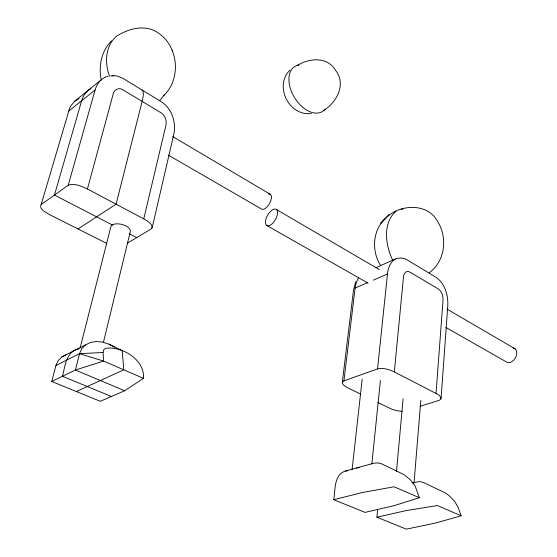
<?xml version="1.0" encoding="UTF-8"?>
<svg xmlns="http://www.w3.org/2000/svg" width="557" height="557" viewBox="0 0 557 557"><rect width="100%" height="100%" fill="white"/><g stroke="black" fill="none" stroke-linecap="round" stroke-linejoin="round"><path stroke-width="0.84" d="M420.034 406.325L439.062 400.392C443.72 398.812 438.61 394.217 436.027 393.43L394.335 371.916C389.19 369.514 383.237 367.543 377.542 368.901L343.927 380.877C339.575 383.056 345.751 387.122 348.125 388.013L360.623 394.112M441.047 398.728L447.751 306.204C448.441 295.537 445.057 283.416 435.811 277.163L407.049 259.827L404.424 258.594L400.622 257.905M436.027 393.43L442.989 300.773C443.275 296.484 442.126 291.457 438.31 288.972L409.875 272.053C406.29 269.504 403.205 274.204 403.435 277.504L394.335 371.916M414.032 483.003L420.834 400.274M396.521 471.25L403.108 398.791M412.083 482.87L419.887 481.527L423.71 482.557L445.802 493.217L448.984 495.521L454.616 501.272L458.084 507.274L461.147 515.796L435.665 523.002L406.366 529.15L376.908 517.202L377.646 509.662M371.846 463.925L380.41 380.57M377.542 368.901L387.484 273.974C388.027 267.082 391.926 257.466 400.239 258.17M352.08 469.676L362.196 379.101M333.775 499.706C335.453 490.09 333.608 474.919 345.389 471.02L374.06 463.159L378.015 462.895L382.081 464.023L403.95 474.606L410.405 479.842L415.174 486.08L419.372 497.714L394.196 505.624L365.058 512.398L333.775 499.706L362.746 492.444L394.112 486.783L419.372 497.714M342.283 382.624L353.493 290.155L355.714 281.786M343.927 380.877L355.108 288.087L356.341 282.455L358.499 277.818M127.198 243.312L151.149 228.969C154.672 224.715 146.79 220.753 143.762 218.866L87.435 188.983C81.614 186.351 74.603 182.821 68.212 185.279L41.162 204.53C38.537 209.369 46.732 212.739 49.998 214.856L106.805 243.444M143.525 378.349L103.602 361.075L103.038 352.504L103.546 350.04L105.391 348.355C121.879 345.834 144.994 359.655 143.525 378.349L124.65 390.742L100.302 401.298L51.724 381.482L55.93 365.489L58.137 360.671L61.848 356.912L90.415 342.464L96.291 341.511L102.655 342.116L109.075 344.212L122.185 350.687L123.807 369.82L76.358 391.529M152.131 227.897L173.687 134.752C176.548 122.658 171.932 108.518 161.251 101.687L123.083 78.446L117.409 76.051L112.138 75.446M143.762 218.866L165.875 125.569C167.079 120.806 165.164 115.215 160.855 112.667L123 89.879C119.275 86.948 113.746 89.6 113.148 94.154L87.435 188.983M103.379 342.597L130.373 231.294A10.047 4.95 14.1 0 0 121.015 224.22A10.047 4.95 14.1 0 0 110.752 227.172L80.159 347.916M85.437 344.929L81.712 348.745L79.519 353.674L75.376 370.036L51.724 381.482M68.212 185.279L95.094 89.969C96.814 83.654 101.492 77.771 108.1 76.295M41.162 204.53L69.611 108.33L70.983 105.684L74.575 101.339L101.075 79.943M159.608 100.726L164.426 94.641M163.925 95.442C183.497 76.379 177.258 39.234 151.274 29.354C139.25 25.678 126.648 29.82 116.399 36.289C105.148 46.12 104.521 63.164 109.597 76.323M289.946 70.091C273.835 85.869 289.041 116.587 311.363 113.482M111.637 40.877C101.423 50.603 98.603 65.761 101.068 79.275M385.451 218.441C372.612 230.013 371.31 251.068 380.556 265.334M387.206 216.68C401.054 204.322 427.219 202.971 437.308 220.927C447.835 237.233 445.37 260.885 429.329 272.77M396.013 211.145C382.269 223.427 385.528 245.456 392.782 260.418M323.958 110.342C337.027 101.945 346.621 83.794 335.293 69.973C327.258 56.438 309.149 58.053 297.431 65.392M68.56 111.226L95.094 89.969M74.575 101.339L79.066 98.478M78.001 228.969L116.072 204.175L142.146 101.402C142.669 97.865 144.562 93.444 142.39 90.199L141.903 90.074M90.951 88.563C86.182 90.951 83.104 95.769 81.621 100.761L54.461 195.068L112.598 225.112M55.93 365.489L79.519 353.674L103.038 352.504M61.848 356.912L66.784 354.468M375.676 267.792L395.289 259.047M355.108 288.087L367.745 282.58M373.274 280.171L387.484 273.974M376.908 517.202L406.095 510.609L437.433 505.533L461.147 515.796M356.501 468.082L359.731 467.455M79.198 348.738C66.234 350.757 65.12 366.186 62.475 376.281L111.365 396.5M345.389 471.02L347.756 470.846M110.718 75.94L113.398 76.024M402.077 411.338L396.591 410.662L392.212 409.367L377.813 402.502M401.249 209.084L402.892 209.174M79.519 353.674L103.602 361.075L75.376 370.036L124.65 390.742M129.252 233.724L136.75 237.595M109.075 344.212L114.366 347.22M266.33 225.223L368.059 283.151M445.879 327.46L506.062 361.737A7.902 5.424 -59.6 0 0 515.594 357.559A7.902 5.424 -59.6 0 0 513.199 348.021M168.179 155.034L261.205 208.833A8.627 4.031 -60 0 0 269.999 202.623A8.627 4.031 -60 0 0 268.495 194.031M276.599 209.62A9.399 4.491 -60.2 0 1 271.781 224.137A9.399 4.491 -60.2 0 1 266.079 218.567A9.399 4.491 -60.2 0 1 276.599 209.62L379.352 269.602M447.048 309.121L515.155 348.877M172.726 136.59L270.611 194.49M172.162 50.172L172.545 50.875M324.954 109.29A26.388 16.432 58.5 0 1 294.187 97.009A26.388 16.432 58.5 0 1 298.886 65.092M385.353 218.386L380.772 223.127L389.545 214.341L385.353 218.386"/></g></svg>
